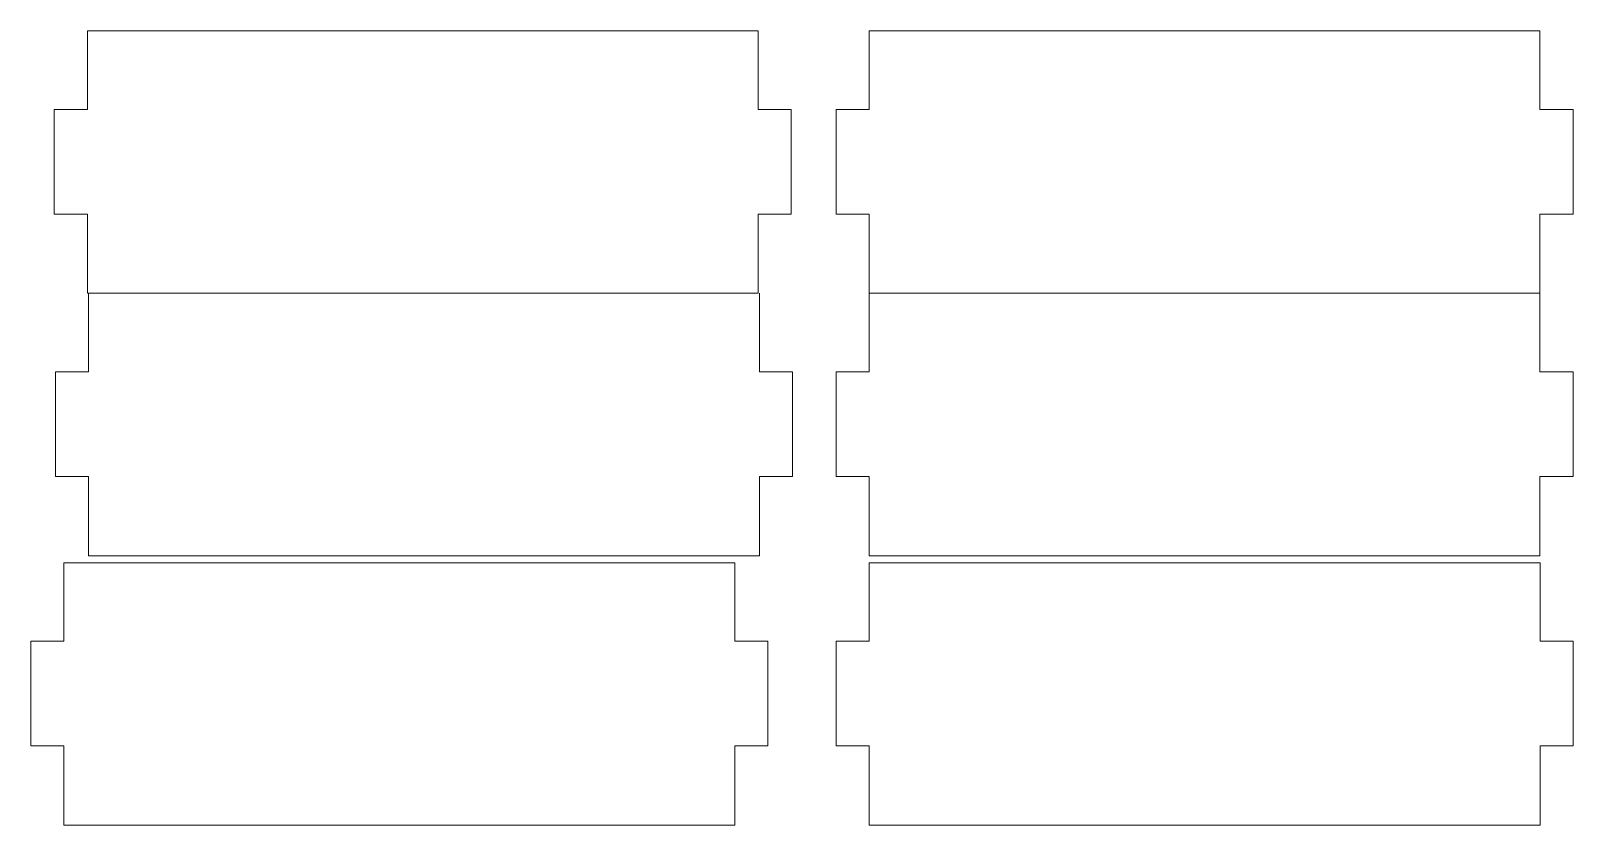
# Model space of a CAD drawing. Header units: inches. Extents: x -31.9 to -12.7, y 37 to 58.3.
# Drawn here: x -17.82 to -12.68, y 37.03 to 39.68 of the extents above; entities that cross this region are included whole.
import ezdxf

# ---------------------------------------------------------------- set-up
doc = ezdxf.new("R2010")
doc.units = ezdxf.units.IN
doc.header["$MEASUREMENT"] = 0
doc.layers.add('Layer 1', color=7, linetype='Continuous')

msp = doc.modelspace()

# ---------------------------------------------------------------- linework, layer by layer
at = {"layer": 'Layer 1', "color": 1, "lineweight": 20}
for points, knots in [([(-15.3946, 39.0715), (-15.3946, 39.0715), (-15.3946, 38.8072), (-15.3946, 38.8072), (-15.3946, 38.8072), (-15.3946, 38.8072), (-17.6325, 38.8072), (-17.6325, 38.8072), (-17.6325, 38.8072), (-17.6325, 38.8072), (-17.6325, 39.0715), (-17.6325, 39.0715), (-17.6325, 39.0715), (-17.6325, 39.0715), (-17.7428, 39.0715), (-17.7428, 39.0715), (-17.7428, 39.0715), (-17.7428, 39.0715), (-17.7428, 39.4205), (-17.7428, 39.4205), (-17.7428, 39.4205), (-17.7428, 39.4205), (-17.6325, 39.4205), (-17.6325, 39.4205), (-17.6325, 39.4205), (-17.6325, 39.4205), (-17.6325, 39.6827), (-17.6325, 39.6827), (-17.6325, 39.6827), (-17.6325, 39.6827), (-15.3946, 39.6827), (-15.3946, 39.6827), (-15.3946, 39.6827), (-15.3946, 39.6827), (-15.3946, 39.4205), (-15.3946, 39.4205), (-15.3946, 39.4205), (-15.3946, 39.4205), (-15.2843, 39.4205), (-15.2843, 39.4205), (-15.2843, 39.4205), (-15.2843, 39.4205), (-15.2843, 39.0715), (-15.2843, 39.0715), (-15.2843, 39.0715), (-15.2843, 39.0715), (-15.2843, 39.0715), (-15.2843, 39.0715), (-15.2843, 39.0715), (-15.2843, 39.0715), (-15.3946, 39.0715), (-15.3946, 39.0715)], [0, 0, 0, 0, 0.071429, 0.071429, 0.071429, 0.071429, 0.142857, 0.142857, 0.142857, 0.142857, 0.214286, 0.214286, 0.214286, 0.214286, 0.285714, 0.285714, 0.285714, 0.285714, 0.357143, 0.357143, 0.357143, 0.357143, 0.428571, 0.428571, 0.428571, 0.428571, 0.5, 0.5, 0.5, 0.5, 0.571429, 0.571429, 0.571429, 0.571429, 0.642857, 0.642857, 0.642857, 0.642857, 0.714286, 0.714286, 0.714286, 0.714286, 0.785714, 0.785714, 0.785714, 0.785714, 0.857143, 0.857143, 0.857143, 0.857143, 1, 1, 1, 1]), ([(-12.7862, 39.0715), (-12.7862, 39.0715), (-12.7862, 38.8072), (-12.7862, 38.8072), (-12.7862, 38.8072), (-12.7862, 38.8072), (-15.0242, 38.8072), (-15.0242, 38.8072), (-15.0242, 38.8072), (-15.0242, 38.8072), (-15.0242, 39.0715), (-15.0242, 39.0715), (-15.0242, 39.0715), (-15.0242, 39.0715), (-15.1344, 39.0715), (-15.1344, 39.0715), (-15.1344, 39.0715), (-15.1344, 39.0715), (-15.1344, 39.4205), (-15.1344, 39.4205), (-15.1344, 39.4205), (-15.1344, 39.4205), (-15.0242, 39.4205), (-15.0242, 39.4205), (-15.0242, 39.4205), (-15.0242, 39.4205), (-15.0242, 39.6827), (-15.0242, 39.6827), (-15.0242, 39.6827), (-15.0242, 39.6827), (-12.7862, 39.6827), (-12.7862, 39.6827), (-12.7862, 39.6827), (-12.7862, 39.6827), (-12.7862, 39.4205), (-12.7862, 39.4205), (-12.7862, 39.4205), (-12.7862, 39.4205), (-12.676, 39.4205), (-12.676, 39.4205), (-12.676, 39.4205), (-12.676, 39.4205), (-12.676, 39.0715), (-12.676, 39.0715), (-12.676, 39.0715), (-12.676, 39.0715), (-12.676, 39.0715), (-12.676, 39.0715), (-12.676, 39.0715), (-12.676, 39.0715), (-12.7862, 39.0715), (-12.7862, 39.0715)], [0, 0, 0, 0, 0.071429, 0.071429, 0.071429, 0.071429, 0.142857, 0.142857, 0.142857, 0.142857, 0.214286, 0.214286, 0.214286, 0.214286, 0.285714, 0.285714, 0.285714, 0.285714, 0.357143, 0.357143, 0.357143, 0.357143, 0.428571, 0.428571, 0.428571, 0.428571, 0.5, 0.5, 0.5, 0.5, 0.571429, 0.571429, 0.571429, 0.571429, 0.642857, 0.642857, 0.642857, 0.642857, 0.714286, 0.714286, 0.714286, 0.714286, 0.785714, 0.785714, 0.785714, 0.785714, 0.857143, 0.857143, 0.857143, 0.857143, 1, 1, 1, 1]), ([(-15.3906, 38.8072), (-15.3906, 38.8072), (-15.3906, 38.5449), (-15.3906, 38.5449), (-15.3906, 38.5449), (-15.3906, 38.5449), (-15.2804, 38.5449), (-15.2804, 38.5449), (-15.2804, 38.5449), (-15.2804, 38.5449), (-15.2804, 38.196), (-15.2804, 38.196), (-15.2804, 38.196), (-15.2804, 38.196), (-15.2804, 38.196), (-15.2804, 38.196), (-15.2804, 38.196), (-15.2804, 38.196), (-15.3906, 38.196), (-15.3906, 38.196), (-15.3906, 38.196), (-15.3906, 38.196), (-15.3906, 37.9316), (-15.3906, 37.9316), (-15.3906, 37.9316), (-15.3906, 37.9316), (-17.6286, 37.9316), (-17.6286, 37.9316), (-17.6286, 37.9316), (-17.6286, 37.9316), (-17.6286, 38.196), (-17.6286, 38.196), (-17.6286, 38.196), (-17.6286, 38.196), (-17.7388, 38.196), (-17.7388, 38.196), (-17.7388, 38.196), (-17.7388, 38.196), (-17.7388, 38.5449), (-17.7388, 38.5449), (-17.7388, 38.5449), (-17.7388, 38.5449), (-17.6286, 38.5449), (-17.6286, 38.5449), (-17.6286, 38.5449), (-17.6286, 38.5449), (-17.6286, 38.8072), (-17.6286, 38.8072)], [0, 0, 0, 0, 0.076923, 0.076923, 0.076923, 0.076923, 0.153846, 0.153846, 0.153846, 0.153846, 0.230769, 0.230769, 0.230769, 0.230769, 0.307692, 0.307692, 0.307692, 0.307692, 0.384615, 0.384615, 0.384615, 0.384615, 0.461538, 0.461538, 0.461538, 0.461538, 0.538462, 0.538462, 0.538462, 0.538462, 0.615385, 0.615385, 0.615385, 0.615385, 0.692308, 0.692308, 0.692308, 0.692308, 0.769231, 0.769231, 0.769231, 0.769231, 0.846154, 0.846154, 0.846154, 0.846154, 1, 1, 1, 1]), ([(-12.7862, 38.8072), (-12.7862, 38.8072), (-12.7862, 38.5449), (-12.7862, 38.5449), (-12.7862, 38.5449), (-12.7862, 38.5449), (-12.676, 38.5449), (-12.676, 38.5449), (-12.676, 38.5449), (-12.676, 38.5449), (-12.676, 38.196), (-12.676, 38.196), (-12.676, 38.196), (-12.676, 38.196), (-12.676, 38.196), (-12.676, 38.196), (-12.676, 38.196), (-12.676, 38.196), (-12.7862, 38.196), (-12.7862, 38.196), (-12.7862, 38.196), (-12.7862, 38.196), (-12.7862, 37.9316), (-12.7862, 37.9316), (-12.7862, 37.9316), (-12.7862, 37.9316), (-15.0242, 37.9316), (-15.0242, 37.9316), (-15.0242, 37.9316), (-15.0242, 37.9316), (-15.0242, 38.196), (-15.0242, 38.196), (-15.0242, 38.196), (-15.0242, 38.196), (-15.1344, 38.196), (-15.1344, 38.196), (-15.1344, 38.196), (-15.1344, 38.196), (-15.1344, 38.5449), (-15.1344, 38.5449), (-15.1344, 38.5449), (-15.1344, 38.5449), (-15.0242, 38.5449), (-15.0242, 38.5449), (-15.0242, 38.5449), (-15.0242, 38.5449), (-15.0242, 38.8072), (-15.0242, 38.8072)], [0, 0, 0, 0, 0.076923, 0.076923, 0.076923, 0.076923, 0.153846, 0.153846, 0.153846, 0.153846, 0.230769, 0.230769, 0.230769, 0.230769, 0.307692, 0.307692, 0.307692, 0.307692, 0.384615, 0.384615, 0.384615, 0.384615, 0.461538, 0.461538, 0.461538, 0.461538, 0.538462, 0.538462, 0.538462, 0.538462, 0.615385, 0.615385, 0.615385, 0.615385, 0.692308, 0.692308, 0.692308, 0.692308, 0.769231, 0.769231, 0.769231, 0.769231, 0.846154, 0.846154, 0.846154, 0.846154, 1, 1, 1, 1]), ([(-15.4728, 37.0332), (-15.4728, 37.0332), (-15.4728, 37.2975), (-15.4728, 37.2975), (-15.4728, 37.2975), (-15.4728, 37.2975), (-15.3626, 37.2975), (-15.3626, 37.2975), (-15.3626, 37.2975), (-15.3626, 37.2975), (-15.3626, 37.2975), (-15.3626, 37.2975), (-15.3626, 37.2975), (-15.3626, 37.2975), (-15.3626, 37.6465), (-15.3626, 37.6465), (-15.3626, 37.6465), (-15.3626, 37.6465), (-15.4728, 37.6465), (-15.4728, 37.6465), (-15.4728, 37.6465), (-15.4728, 37.6465), (-15.4728, 37.9087), (-15.4728, 37.9087), (-15.4728, 37.9087), (-15.4728, 37.9087), (-17.7108, 37.9087), (-17.7108, 37.9087), (-17.7108, 37.9087), (-17.7108, 37.9087), (-17.7108, 37.6465), (-17.7108, 37.6465), (-17.7108, 37.6465), (-17.7108, 37.6465), (-17.821, 37.6465), (-17.821, 37.6465), (-17.821, 37.6465), (-17.821, 37.6465), (-17.821, 37.2975), (-17.821, 37.2975), (-17.821, 37.2975), (-17.821, 37.2975), (-17.7108, 37.2975), (-17.7108, 37.2975), (-17.7108, 37.2975), (-17.7108, 37.2975), (-17.7108, 37.0332), (-17.7108, 37.0332), (-17.7108, 37.0332), (-17.7108, 37.0332), (-15.4728, 37.0332), (-15.4728, 37.0332)], [0, 0, 0, 0, 0.071429, 0.071429, 0.071429, 0.071429, 0.142857, 0.142857, 0.142857, 0.142857, 0.214286, 0.214286, 0.214286, 0.214286, 0.285714, 0.285714, 0.285714, 0.285714, 0.357143, 0.357143, 0.357143, 0.357143, 0.428571, 0.428571, 0.428571, 0.428571, 0.5, 0.5, 0.5, 0.5, 0.571429, 0.571429, 0.571429, 0.571429, 0.642857, 0.642857, 0.642857, 0.642857, 0.714286, 0.714286, 0.714286, 0.714286, 0.785714, 0.785714, 0.785714, 0.785714, 0.857143, 0.857143, 0.857143, 0.857143, 1, 1, 1, 1]), ([(-12.7857, 37.0332), (-12.7857, 37.0332), (-12.7857, 37.2975), (-12.7857, 37.2975), (-12.7857, 37.2975), (-12.7857, 37.2975), (-12.6755, 37.2975), (-12.6755, 37.2975), (-12.6755, 37.2975), (-12.6755, 37.2975), (-12.6755, 37.2975), (-12.6755, 37.2975), (-12.6755, 37.2975), (-12.6755, 37.2975), (-12.6755, 37.6465), (-12.6755, 37.6465), (-12.6755, 37.6465), (-12.6755, 37.6465), (-12.7857, 37.6465), (-12.7857, 37.6465), (-12.7857, 37.6465), (-12.7857, 37.6465), (-12.7857, 37.9087), (-12.7857, 37.9087), (-12.7857, 37.9087), (-12.7857, 37.9087), (-15.0237, 37.9087), (-15.0237, 37.9087), (-15.0237, 37.9087), (-15.0237, 37.9087), (-15.0237, 37.6465), (-15.0237, 37.6465), (-15.0237, 37.6465), (-15.0237, 37.6465), (-15.1339, 37.6465), (-15.1339, 37.6465), (-15.1339, 37.6465), (-15.1339, 37.6465), (-15.1339, 37.2975), (-15.1339, 37.2975), (-15.1339, 37.2975), (-15.1339, 37.2975), (-15.0237, 37.2975), (-15.0237, 37.2975), (-15.0237, 37.2975), (-15.0237, 37.2975), (-15.0237, 37.0332), (-15.0237, 37.0332), (-15.0237, 37.0332), (-15.0237, 37.0332), (-12.7857, 37.0332), (-12.7857, 37.0332)], [0, 0, 0, 0, 0.071429, 0.071429, 0.071429, 0.071429, 0.142857, 0.142857, 0.142857, 0.142857, 0.214286, 0.214286, 0.214286, 0.214286, 0.285714, 0.285714, 0.285714, 0.285714, 0.357143, 0.357143, 0.357143, 0.357143, 0.428571, 0.428571, 0.428571, 0.428571, 0.5, 0.5, 0.5, 0.5, 0.571429, 0.571429, 0.571429, 0.571429, 0.642857, 0.642857, 0.642857, 0.642857, 0.714286, 0.714286, 0.714286, 0.714286, 0.785714, 0.785714, 0.785714, 0.785714, 0.857143, 0.857143, 0.857143, 0.857143, 1, 1, 1, 1])]:
    msp.add_open_spline(points, degree=3, knots=knots, dxfattribs=at)

doc.saveas('drawing.dxf')
